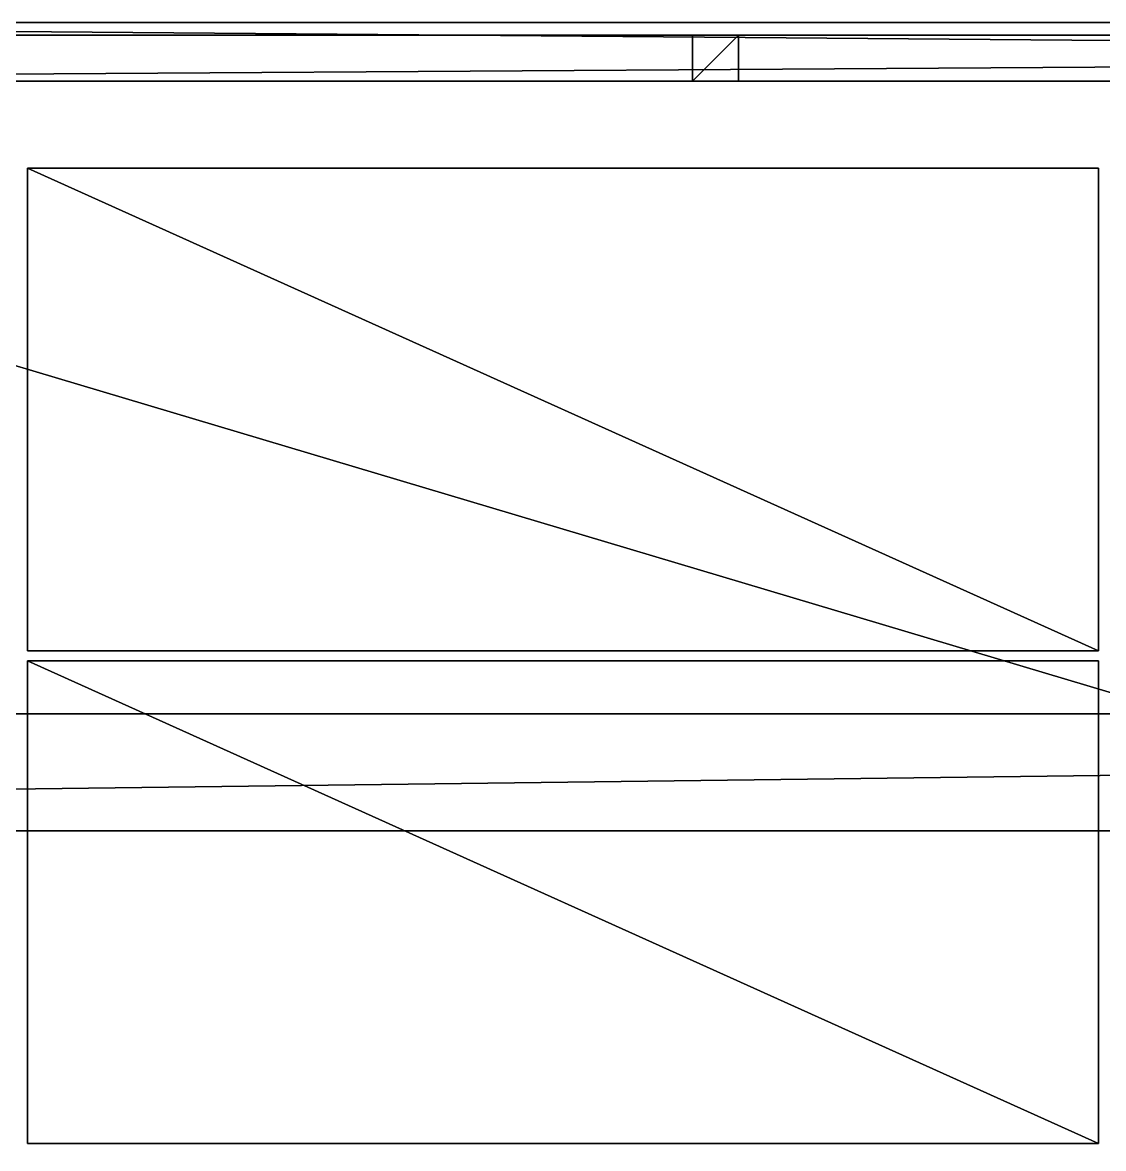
# Model space of a CAD drawing. Header units: millimetres. Extents: x -2700 to 8540, y -1280 to 1295.
# Drawn here: x 1291 to 2582, y -49 to 1295 of the extents above; entities that cross this region are included whole.
import ezdxf

# ---------------------------------------------------------------- set-up
doc = ezdxf.new("R2010")
doc.units = ezdxf.units.MM

msp = doc.modelspace()

# ---------------------------------------------------------------- linework, layer by layer
at = {"layer": 'CAD_75LAB'}
for points in [[(8540, 1295, 1180), (-40, 1295, 1180), (-40, 1295, 1250)], [(8540, 1295, 1250), (8540, 1295, 1180), (-40, 1295, 1250)], [(8540, 1225, 1180), (-40, 1225, 1180), (-40, 1295, 1180)], [(8540, 1295, 1180), (8540, 1225, 1180), (-40, 1295, 1180)], [(8540, 1225, 1250), (-40, 1295, 1250), (-40, 1225, 1250)], [(8540, 1295, 1250), (-40, 1295, 1250), (8540, 1225, 1250)], [(8540, 1280, 1090), (-40, 1280, 1090), (-40, 1280, 1180)], [(8540, 1280, 1180), (8540, 1280, 1090), (-40, 1280, 1180)], [(8540, -1280, 1090), (-40, -1280, 1090), (-40, 1280, 1090)], [(8540, 1280, 1090), (8540, -1280, 1090), (-40, 1280, 1090)], [(8540, -1280, 1180), (-40, 1280, 1180), (-40, -1280, 1180)], [(8540, 1280, 1180), (-40, 1280, 1180), (8540, -1280, 1180)], [(8540, 1280, 3775), (8540, 1280, 3720), (-40, 1280, 3720)], [(8540, 1280, 3775), (-40, 1280, 3720), (-40, 1280, 3775)], [(8540, 1280, 3720), (-40, 1225, 3720), (-40, 1280, 3720)], [(8540, 1280, 3720), (8540, 1225, 3720), (-40, 1225, 3720)], [(8540, 1280, 3775), (-40, 1280, 3775), (-40, 1225, 3775)], [(8540, 1280, 3775), (-40, 1225, 3775), (8540, 1225, 3775)], [(2091.25, 1280, 3720), (2091.25, 1280, 1180), (2091.25, 1225, 1180)], [(2091.25, 1225, 3720), (2091.25, 1280, 3720), (2091.25, 1225, 1180)], [(2091.25, 1280, 3720), (2146.25, 1280, 1180), (2091.25, 1280, 1180)], [(2146.25, 1280, 3720), (2146.25, 1280, 1180), (2091.25, 1280, 3720)], [(2146.25, 1280, 1180), (2091.25, 1225, 1180), (2091.25, 1280, 1180)], [(2146.25, 1280, 1180), (2146.25, 1225, 1180), (2091.25, 1225, 1180)], [(2146.25, 1280, 3720), (2091.25, 1280, 3720), (2091.25, 1225, 3720)], [(2146.25, 1280, 3720), (2091.25, 1225, 3720), (2146.25, 1225, 3720)], [(2146.25, 1280, 3720), (2146.25, 1225, 1180), (2146.25, 1280, 1180)], [(2146.25, 1225, 3720), (2146.25, 1225, 1180), (2146.25, 1280, 3720)], [(8540, 1225, 3775), (-40, 1225, 3720), (8540, 1225, 3720)], [(8540, 1225, 3775), (-40, 1225, 3775), (-40, 1225, 3720)], [(8540, 1225, 1180), (-40, 1225, 1250), (-40, 1225, 1180)], [(8540, 1225, 1250), (-40, 1225, 1250), (8540, 1225, 1180)], [(2091.25, 1225, 3720), (2091.25, 1225, 1180), (2146.25, 1225, 1180)], [(2146.25, 1225, 3720), (2091.25, 1225, 3720), (2146.25, 1225, 1180)], [(1297, 545, 1297), (1297, 1121, 1183), (1297, 545, 1183)], [(1297, 545, 1297), (1297, 1121, 1297), (1297, 1121, 1183)], [(2576, 1121, 1297), (2576, 1121, 1183), (1297, 1121, 1183)], [(2576, 1121, 1297), (1297, 1121, 1183), (1297, 1121, 1297)], [(2576, 545, 1183), (1297, 545, 1183), (1297, 1121, 1183)], [(2576, 1121, 1183), (2576, 545, 1183), (1297, 1121, 1183)], [(2576, 545, 1297), (1297, 1121, 1297), (1297, 545, 1297)], [(2576, 1121, 1297), (1297, 1121, 1297), (2576, 545, 1297)], [(1297, 545, 1417), (1297, 1121, 1303), (1297, 545, 1303)], [(1297, 545, 1417), (1297, 1121, 1417), (1297, 1121, 1303)], [(2576, 1121, 1417), (2576, 1121, 1303), (1297, 1121, 1303)], [(2576, 1121, 1417), (1297, 1121, 1303), (1297, 1121, 1417)], [(2576, 545, 1303), (1297, 545, 1303), (1297, 1121, 1303)], [(2576, 1121, 1303), (2576, 545, 1303), (1297, 1121, 1303)], [(2576, 545, 1417), (1297, 1121, 1417), (1297, 545, 1417)], [(2576, 1121, 1417), (1297, 1121, 1417), (2576, 545, 1417)], [(1297, 545, 1537), (1297, 1121, 1423), (1297, 545, 1423)], [(1297, 545, 1537), (1297, 1121, 1537), (1297, 1121, 1423)], [(2576, 1121, 1537), (2576, 1121, 1423), (1297, 1121, 1423)], [(2576, 1121, 1537), (1297, 1121, 1423), (1297, 1121, 1537)], [(2576, 545, 1423), (1297, 545, 1423), (1297, 1121, 1423)], [(2576, 1121, 1423), (2576, 545, 1423), (1297, 1121, 1423)], [(2576, 545, 1537), (1297, 1121, 1537), (1297, 545, 1537)], [(2576, 1121, 1537), (1297, 1121, 1537), (2576, 545, 1537)], [(1297, 545, 1657), (1297, 1121, 1543), (1297, 545, 1543)], [(1297, 545, 1657), (1297, 1121, 1657), (1297, 1121, 1543)], [(2576, 1121, 1657), (2576, 1121, 1543), (1297, 1121, 1543)], [(2576, 1121, 1657), (1297, 1121, 1543), (1297, 1121, 1657)], [(2576, 545, 1543), (1297, 545, 1543), (1297, 1121, 1543)], [(2576, 1121, 1543), (2576, 545, 1543), (1297, 1121, 1543)], [(2576, 545, 1657), (1297, 1121, 1657), (1297, 545, 1657)], [(2576, 1121, 1657), (1297, 1121, 1657), (2576, 545, 1657)], [(1297, 545, 1777), (1297, 1121, 1663), (1297, 545, 1663)], [(1297, 545, 1777), (1297, 1121, 1777), (1297, 1121, 1663)], [(2576, 1121, 1777), (2576, 1121, 1663), (1297, 1121, 1663)], [(2576, 1121, 1777), (1297, 1121, 1663), (1297, 1121, 1777)], [(2576, 545, 1663), (1297, 545, 1663), (1297, 1121, 1663)], [(2576, 1121, 1663), (2576, 545, 1663), (1297, 1121, 1663)], [(2576, 545, 1777), (1297, 1121, 1777), (1297, 545, 1777)], [(2576, 1121, 1777), (1297, 1121, 1777), (2576, 545, 1777)], [(1297, 545, 1897), (1297, 1121, 1783), (1297, 545, 1783)], [(1297, 545, 1897), (1297, 1121, 1897), (1297, 1121, 1783)], [(2576, 1121, 1897), (2576, 1121, 1783), (1297, 1121, 1783)], [(2576, 1121, 1897), (1297, 1121, 1783), (1297, 1121, 1897)], [(2576, 545, 1783), (1297, 545, 1783), (1297, 1121, 1783)], [(2576, 1121, 1783), (2576, 545, 1783), (1297, 1121, 1783)], [(2576, 545, 1897), (1297, 1121, 1897), (1297, 545, 1897)], [(2576, 1121, 1897), (1297, 1121, 1897), (2576, 545, 1897)], [(1297, 545, 2017), (1297, 1121, 1903), (1297, 545, 1903)], [(1297, 545, 2017), (1297, 1121, 2017), (1297, 1121, 1903)], [(2576, 1121, 2017), (2576, 1121, 1903), (1297, 1121, 1903)], [(2576, 1121, 2017), (1297, 1121, 1903), (1297, 1121, 2017)], [(2576, 545, 1903), (1297, 545, 1903), (1297, 1121, 1903)], [(2576, 1121, 1903), (2576, 545, 1903), (1297, 1121, 1903)], [(2576, 545, 2017), (1297, 1121, 2017), (1297, 545, 2017)], [(2576, 1121, 2017), (1297, 1121, 2017), (2576, 545, 2017)], [(1297, 545, 2137), (1297, 1121, 2023), (1297, 545, 2023)], [(1297, 545, 2137), (1297, 1121, 2137), (1297, 1121, 2023)], [(2576, 1121, 2137), (2576, 1121, 2023), (1297, 1121, 2023)], [(2576, 1121, 2137), (1297, 1121, 2023), (1297, 1121, 2137)], [(2576, 545, 2023), (1297, 545, 2023), (1297, 1121, 2023)], [(2576, 1121, 2023), (2576, 545, 2023), (1297, 1121, 2023)], [(2576, 545, 2137), (1297, 1121, 2137), (1297, 545, 2137)], [(2576, 1121, 2137), (1297, 1121, 2137), (2576, 545, 2137)], [(1297, 545, 2257), (1297, 1121, 2143), (1297, 545, 2143)], [(1297, 545, 2257), (1297, 1121, 2257), (1297, 1121, 2143)], [(2576, 1121, 2257), (2576, 1121, 2143), (1297, 1121, 2143)], [(2576, 1121, 2257), (1297, 1121, 2143), (1297, 1121, 2257)], [(2576, 545, 2143), (1297, 545, 2143), (1297, 1121, 2143)], [(2576, 1121, 2143), (2576, 545, 2143), (1297, 1121, 2143)], [(2576, 545, 2257), (1297, 1121, 2257), (1297, 545, 2257)], [(2576, 1121, 2257), (1297, 1121, 2257), (2576, 545, 2257)], [(1297, 545, 2377), (1297, 1121, 2263), (1297, 545, 2263)], [(1297, 545, 2377), (1297, 1121, 2377), (1297, 1121, 2263)], [(2576, 1121, 2377), (2576, 1121, 2263), (1297, 1121, 2263)], [(2576, 1121, 2377), (1297, 1121, 2263), (1297, 1121, 2377)], [(2576, 545, 2263), (1297, 545, 2263), (1297, 1121, 2263)], [(2576, 1121, 2263), (2576, 545, 2263), (1297, 1121, 2263)], [(2576, 545, 2377), (1297, 1121, 2377), (1297, 545, 2377)], [(2576, 1121, 2377), (1297, 1121, 2377), (2576, 545, 2377)], [(1297, 545, 2497), (1297, 1121, 2383), (1297, 545, 2383)], [(1297, 545, 2497), (1297, 1121, 2497), (1297, 1121, 2383)], [(2576, 1121, 2497), (2576, 1121, 2383), (1297, 1121, 2383)], [(2576, 1121, 2497), (1297, 1121, 2383), (1297, 1121, 2497)], [(2576, 545, 2383), (1297, 545, 2383), (1297, 1121, 2383)], [(2576, 1121, 2383), (2576, 545, 2383), (1297, 1121, 2383)], [(2576, 545, 2497), (1297, 1121, 2497), (1297, 545, 2497)], [(2576, 1121, 2497), (1297, 1121, 2497), (2576, 545, 2497)], [(1297, 545, 2617), (1297, 1121, 2503), (1297, 545, 2503)], [(1297, 545, 2617), (1297, 1121, 2617), (1297, 1121, 2503)], [(2576, 1121, 2617), (2576, 1121, 2503), (1297, 1121, 2503)], [(2576, 1121, 2617), (1297, 1121, 2503), (1297, 1121, 2617)], [(2576, 545, 2503), (1297, 545, 2503), (1297, 1121, 2503)], [(2576, 1121, 2503), (2576, 545, 2503), (1297, 1121, 2503)], [(2576, 545, 2617), (1297, 1121, 2617), (1297, 545, 2617)], [(2576, 1121, 2617), (1297, 1121, 2617), (2576, 545, 2617)], [(1297, 545, 2737), (1297, 1121, 2623), (1297, 545, 2623)], [(1297, 545, 2737), (1297, 1121, 2737), (1297, 1121, 2623)], [(2576, 1121, 2737), (2576, 1121, 2623), (1297, 1121, 2623)], [(2576, 1121, 2737), (1297, 1121, 2623), (1297, 1121, 2737)], [(2576, 545, 2623), (1297, 545, 2623), (1297, 1121, 2623)], [(2576, 1121, 2623), (2576, 545, 2623), (1297, 1121, 2623)], [(2576, 545, 2737), (1297, 1121, 2737), (1297, 545, 2737)], [(2576, 1121, 2737), (1297, 1121, 2737), (2576, 545, 2737)], [(1297, 545, 2857), (1297, 1121, 2743), (1297, 545, 2743)], [(1297, 545, 2857), (1297, 1121, 2857), (1297, 1121, 2743)], [(2576, 1121, 2857), (2576, 1121, 2743), (1297, 1121, 2743)], [(2576, 1121, 2857), (1297, 1121, 2743), (1297, 1121, 2857)], [(2576, 545, 2743), (1297, 545, 2743), (1297, 1121, 2743)], [(2576, 1121, 2743), (2576, 545, 2743), (1297, 1121, 2743)], [(2576, 545, 2857), (1297, 1121, 2857), (1297, 545, 2857)], [(2576, 1121, 2857), (1297, 1121, 2857), (2576, 545, 2857)], [(1297, 545, 2977), (1297, 1121, 2863), (1297, 545, 2863)], [(1297, 545, 2977), (1297, 1121, 2977), (1297, 1121, 2863)], [(2576, 1121, 2977), (2576, 1121, 2863), (1297, 1121, 2863)], [(2576, 1121, 2977), (1297, 1121, 2863), (1297, 1121, 2977)], [(2576, 545, 2863), (1297, 545, 2863), (1297, 1121, 2863)], [(2576, 1121, 2863), (2576, 545, 2863), (1297, 1121, 2863)], [(2576, 545, 2977), (1297, 1121, 2977), (1297, 545, 2977)], [(2576, 1121, 2977), (1297, 1121, 2977), (2576, 545, 2977)], [(1297, 545, 3097), (1297, 1121, 2983), (1297, 545, 2983)], [(1297, 545, 3097), (1297, 1121, 3097), (1297, 1121, 2983)], [(2576, 1121, 3097), (2576, 1121, 2983), (1297, 1121, 2983)], [(2576, 1121, 3097), (1297, 1121, 2983), (1297, 1121, 3097)], [(2576, 545, 2983), (1297, 545, 2983), (1297, 1121, 2983)], [(2576, 1121, 2983), (2576, 545, 2983), (1297, 1121, 2983)], [(2576, 545, 3097), (1297, 1121, 3097), (1297, 545, 3097)], [(2576, 1121, 3097), (1297, 1121, 3097), (2576, 545, 3097)], [(1297, 545, 3217), (1297, 1121, 3103), (1297, 545, 3103)], [(1297, 545, 3217), (1297, 1121, 3217), (1297, 1121, 3103)], [(2576, 1121, 3217), (2576, 1121, 3103), (1297, 1121, 3103)], [(2576, 1121, 3217), (1297, 1121, 3103), (1297, 1121, 3217)], [(2576, 545, 3103), (1297, 545, 3103), (1297, 1121, 3103)], [(2576, 1121, 3103), (2576, 545, 3103), (1297, 1121, 3103)], [(2576, 545, 3217), (1297, 1121, 3217), (1297, 545, 3217)], [(2576, 1121, 3217), (1297, 1121, 3217), (2576, 545, 3217)], [(1297, 545, 3337), (1297, 1121, 3223), (1297, 545, 3223)], [(1297, 545, 3337), (1297, 1121, 3337), (1297, 1121, 3223)], [(2576, 1121, 3337), (2576, 1121, 3223), (1297, 1121, 3223)], [(2576, 1121, 3337), (1297, 1121, 3223), (1297, 1121, 3337)], [(2576, 545, 3223), (1297, 545, 3223), (1297, 1121, 3223)], [(2576, 1121, 3223), (2576, 545, 3223), (1297, 1121, 3223)], [(2576, 545, 3337), (1297, 1121, 3337), (1297, 545, 3337)], [(2576, 1121, 3337), (1297, 1121, 3337), (2576, 545, 3337)], [(1297, 545, 3457), (1297, 1121, 3343), (1297, 545, 3343)], [(1297, 545, 3457), (1297, 1121, 3457), (1297, 1121, 3343)], [(2576, 1121, 3457), (2576, 1121, 3343), (1297, 1121, 3343)], [(2576, 1121, 3457), (1297, 1121, 3343), (1297, 1121, 3457)], [(2576, 545, 3343), (1297, 545, 3343), (1297, 1121, 3343)], [(2576, 1121, 3343), (2576, 545, 3343), (1297, 1121, 3343)], [(2576, 545, 3457), (1297, 1121, 3457), (1297, 545, 3457)], [(2576, 1121, 3457), (1297, 1121, 3457), (2576, 545, 3457)], [(1297, 545, 3577), (1297, 1121, 3463), (1297, 545, 3463)], [(1297, 545, 3577), (1297, 1121, 3577), (1297, 1121, 3463)], [(2576, 1121, 3577), (2576, 1121, 3463), (1297, 1121, 3463)], [(2576, 1121, 3577), (1297, 1121, 3463), (1297, 1121, 3577)], [(2576, 545, 3463), (1297, 545, 3463), (1297, 1121, 3463)], [(2576, 1121, 3463), (2576, 545, 3463), (1297, 1121, 3463)], [(2576, 545, 3577), (1297, 1121, 3577), (1297, 545, 3577)], [(2576, 1121, 3577), (1297, 1121, 3577), (2576, 545, 3577)], [(2576, 545, 1297), (2576, 545, 1183), (2576, 1121, 1183)], [(2576, 545, 1297), (2576, 1121, 1183), (2576, 1121, 1297)], [(2576, 545, 1417), (2576, 545, 1303), (2576, 1121, 1303)], [(2576, 545, 1417), (2576, 1121, 1303), (2576, 1121, 1417)], [(2576, 545, 1537), (2576, 545, 1423), (2576, 1121, 1423)], [(2576, 545, 1537), (2576, 1121, 1423), (2576, 1121, 1537)], [(2576, 545, 1657), (2576, 545, 1543), (2576, 1121, 1543)], [(2576, 545, 1657), (2576, 1121, 1543), (2576, 1121, 1657)], [(2576, 545, 1777), (2576, 545, 1663), (2576, 1121, 1663)], [(2576, 545, 1777), (2576, 1121, 1663), (2576, 1121, 1777)], [(2576, 545, 1897), (2576, 545, 1783), (2576, 1121, 1783)], [(2576, 545, 1897), (2576, 1121, 1783), (2576, 1121, 1897)], [(2576, 545, 2017), (2576, 545, 1903), (2576, 1121, 1903)], [(2576, 545, 2017), (2576, 1121, 1903), (2576, 1121, 2017)], [(2576, 545, 2137), (2576, 545, 2023), (2576, 1121, 2023)], [(2576, 545, 2137), (2576, 1121, 2023), (2576, 1121, 2137)], [(2576, 545, 2257), (2576, 545, 2143), (2576, 1121, 2143)], [(2576, 545, 2257), (2576, 1121, 2143), (2576, 1121, 2257)], [(2576, 545, 2377), (2576, 545, 2263), (2576, 1121, 2263)], [(2576, 545, 2377), (2576, 1121, 2263), (2576, 1121, 2377)], [(2576, 545, 2497), (2576, 545, 2383), (2576, 1121, 2383)], [(2576, 545, 2497), (2576, 1121, 2383), (2576, 1121, 2497)], [(2576, 545, 2617), (2576, 545, 2503), (2576, 1121, 2503)], [(2576, 545, 2617), (2576, 1121, 2503), (2576, 1121, 2617)], [(2576, 545, 2737), (2576, 545, 2623), (2576, 1121, 2623)], [(2576, 545, 2737), (2576, 1121, 2623), (2576, 1121, 2737)], [(2576, 545, 2857), (2576, 545, 2743), (2576, 1121, 2743)], [(2576, 545, 2857), (2576, 1121, 2743), (2576, 1121, 2857)], [(2576, 545, 2977), (2576, 545, 2863), (2576, 1121, 2863)], [(2576, 545, 2977), (2576, 1121, 2863), (2576, 1121, 2977)], [(2576, 545, 3097), (2576, 545, 2983), (2576, 1121, 2983)], [(2576, 545, 3097), (2576, 1121, 2983), (2576, 1121, 3097)], [(2576, 545, 3217), (2576, 545, 3103), (2576, 1121, 3103)], [(2576, 545, 3217), (2576, 1121, 3103), (2576, 1121, 3217)], [(2576, 545, 3337), (2576, 545, 3223), (2576, 1121, 3223)], [(2576, 545, 3337), (2576, 1121, 3223), (2576, 1121, 3337)], [(2576, 545, 3457), (2576, 545, 3343), (2576, 1121, 3343)], [(2576, 545, 3457), (2576, 1121, 3343), (2576, 1121, 3457)], [(2576, 545, 3577), (2576, 545, 3463), (2576, 1121, 3463)], [(2576, 545, 3577), (2576, 1121, 3463), (2576, 1121, 3577)], [(2576, 545, 1297), (1297, 545, 1183), (2576, 545, 1183)], [(2576, 545, 1297), (1297, 545, 1297), (1297, 545, 1183)], [(2576, 545, 1417), (1297, 545, 1303), (2576, 545, 1303)], [(2576, 545, 1417), (1297, 545, 1417), (1297, 545, 1303)], [(2576, 545, 1537), (1297, 545, 1423), (2576, 545, 1423)], [(2576, 545, 1537), (1297, 545, 1537), (1297, 545, 1423)], [(2576, 545, 1657), (1297, 545, 1543), (2576, 545, 1543)], [(2576, 545, 1657), (1297, 545, 1657), (1297, 545, 1543)], [(2576, 545, 1777), (1297, 545, 1663), (2576, 545, 1663)], [(2576, 545, 1777), (1297, 545, 1777), (1297, 545, 1663)], [(2576, 545, 1897), (1297, 545, 1783), (2576, 545, 1783)], [(2576, 545, 1897), (1297, 545, 1897), (1297, 545, 1783)], [(2576, 545, 2017), (1297, 545, 1903), (2576, 545, 1903)], [(2576, 545, 2017), (1297, 545, 2017), (1297, 545, 1903)], [(2576, 545, 2137), (1297, 545, 2023), (2576, 545, 2023)], [(2576, 545, 2137), (1297, 545, 2137), (1297, 545, 2023)], [(2576, 545, 2257), (1297, 545, 2143), (2576, 545, 2143)], [(2576, 545, 2257), (1297, 545, 2257), (1297, 545, 2143)], [(2576, 545, 2377), (1297, 545, 2263), (2576, 545, 2263)], [(2576, 545, 2377), (1297, 545, 2377), (1297, 545, 2263)], [(2576, 545, 2497), (1297, 545, 2383), (2576, 545, 2383)], [(2576, 545, 2497), (1297, 545, 2497), (1297, 545, 2383)], [(2576, 545, 2617), (1297, 545, 2503), (2576, 545, 2503)], [(2576, 545, 2617), (1297, 545, 2617), (1297, 545, 2503)], [(2576, 545, 2737), (1297, 545, 2623), (2576, 545, 2623)], [(2576, 545, 2737), (1297, 545, 2737), (1297, 545, 2623)], [(2576, 545, 2857), (1297, 545, 2743), (2576, 545, 2743)], [(2576, 545, 2857), (1297, 545, 2857), (1297, 545, 2743)], [(2576, 545, 2977), (1297, 545, 2863), (2576, 545, 2863)], [(2576, 545, 2977), (1297, 545, 2977), (1297, 545, 2863)], [(2576, 545, 3097), (1297, 545, 2983), (2576, 545, 2983)], [(2576, 545, 3097), (1297, 545, 3097), (1297, 545, 2983)], [(2576, 545, 3217), (1297, 545, 3103), (2576, 545, 3103)], [(2576, 545, 3217), (1297, 545, 3217), (1297, 545, 3103)], [(2576, 545, 3337), (1297, 545, 3223), (2576, 545, 3223)], [(2576, 545, 3337), (1297, 545, 3337), (1297, 545, 3223)], [(2576, 545, 3457), (1297, 545, 3343), (2576, 545, 3343)], [(2576, 545, 3457), (1297, 545, 3457), (1297, 545, 3343)], [(2576, 545, 3577), (1297, 545, 3463), (2576, 545, 3463)], [(2576, 545, 3577), (1297, 545, 3577), (1297, 545, 3463)], [(1297, -43, 1297), (1297, 533, 1183), (1297, -43, 1183)], [(1297, -43, 1297), (1297, 533, 1297), (1297, 533, 1183)], [(2576, 533, 1297), (2576, 533, 1183), (1297, 533, 1183)], [(2576, 533, 1297), (1297, 533, 1183), (1297, 533, 1297)], [(2576, -43, 1183), (1297, -43, 1183), (1297, 533, 1183)], [(2576, 533, 1183), (2576, -43, 1183), (1297, 533, 1183)], [(2576, -43, 1297), (1297, 533, 1297), (1297, -43, 1297)], [(2576, 533, 1297), (1297, 533, 1297), (2576, -43, 1297)], [(1297, -43, 1417), (1297, 533, 1303), (1297, -43, 1303)], [(1297, -43, 1417), (1297, 533, 1417), (1297, 533, 1303)], [(2576, 533, 1417), (2576, 533, 1303), (1297, 533, 1303)], [(2576, 533, 1417), (1297, 533, 1303), (1297, 533, 1417)], [(2576, -43, 1303), (1297, -43, 1303), (1297, 533, 1303)], [(2576, 533, 1303), (2576, -43, 1303), (1297, 533, 1303)], [(2576, -43, 1417), (1297, 533, 1417), (1297, -43, 1417)], [(2576, 533, 1417), (1297, 533, 1417), (2576, -43, 1417)], [(1297, -43, 1537), (1297, 533, 1423), (1297, -43, 1423)], [(1297, -43, 1537), (1297, 533, 1537), (1297, 533, 1423)], [(2576, 533, 1537), (2576, 533, 1423), (1297, 533, 1423)], [(2576, 533, 1537), (1297, 533, 1423), (1297, 533, 1537)], [(2576, -43, 1423), (1297, -43, 1423), (1297, 533, 1423)], [(2576, 533, 1423), (2576, -43, 1423), (1297, 533, 1423)], [(2576, -43, 1537), (1297, 533, 1537), (1297, -43, 1537)], [(2576, 533, 1537), (1297, 533, 1537), (2576, -43, 1537)], [(1297, -43, 1657), (1297, 533, 1543), (1297, -43, 1543)], [(1297, -43, 1657), (1297, 533, 1657), (1297, 533, 1543)], [(2576, 533, 1657), (2576, 533, 1543), (1297, 533, 1543)], [(2576, 533, 1657), (1297, 533, 1543), (1297, 533, 1657)], [(2576, -43, 1543), (1297, -43, 1543), (1297, 533, 1543)], [(2576, 533, 1543), (2576, -43, 1543), (1297, 533, 1543)], [(2576, -43, 1657), (1297, 533, 1657), (1297, -43, 1657)], [(2576, 533, 1657), (1297, 533, 1657), (2576, -43, 1657)], [(1297, -43, 1777), (1297, 533, 1663), (1297, -43, 1663)], [(1297, -43, 1777), (1297, 533, 1777), (1297, 533, 1663)], [(2576, 533, 1777), (2576, 533, 1663), (1297, 533, 1663)], [(2576, 533, 1777), (1297, 533, 1663), (1297, 533, 1777)], [(2576, -43, 1663), (1297, -43, 1663), (1297, 533, 1663)], [(2576, 533, 1663), (2576, -43, 1663), (1297, 533, 1663)], [(2576, -43, 1777), (1297, 533, 1777), (1297, -43, 1777)], [(2576, 533, 1777), (1297, 533, 1777), (2576, -43, 1777)], [(1297, -43, 1897), (1297, 533, 1783), (1297, -43, 1783)], [(1297, -43, 1897), (1297, 533, 1897), (1297, 533, 1783)], [(2576, 533, 1897), (2576, 533, 1783), (1297, 533, 1783)], [(2576, 533, 1897), (1297, 533, 1783), (1297, 533, 1897)], [(2576, -43, 1783), (1297, -43, 1783), (1297, 533, 1783)], [(2576, 533, 1783), (2576, -43, 1783), (1297, 533, 1783)], [(2576, -43, 1897), (1297, 533, 1897), (1297, -43, 1897)], [(2576, 533, 1897), (1297, 533, 1897), (2576, -43, 1897)], [(1297, -43, 2017), (1297, 533, 1903), (1297, -43, 1903)], [(1297, -43, 2017), (1297, 533, 2017), (1297, 533, 1903)], [(2576, 533, 2017), (2576, 533, 1903), (1297, 533, 1903)], [(2576, 533, 2017), (1297, 533, 1903), (1297, 533, 2017)], [(2576, -43, 1903), (1297, -43, 1903), (1297, 533, 1903)], [(2576, 533, 1903), (2576, -43, 1903), (1297, 533, 1903)], [(2576, -43, 2017), (1297, 533, 2017), (1297, -43, 2017)], [(2576, 533, 2017), (1297, 533, 2017), (2576, -43, 2017)], [(1297, -43, 2137), (1297, 533, 2023), (1297, -43, 2023)], [(1297, -43, 2137), (1297, 533, 2137), (1297, 533, 2023)], [(2576, 533, 2137), (2576, 533, 2023), (1297, 533, 2023)], [(2576, 533, 2137), (1297, 533, 2023), (1297, 533, 2137)], [(2576, -43, 2023), (1297, -43, 2023), (1297, 533, 2023)], [(2576, 533, 2023), (2576, -43, 2023), (1297, 533, 2023)], [(2576, -43, 2137), (1297, 533, 2137), (1297, -43, 2137)], [(2576, 533, 2137), (1297, 533, 2137), (2576, -43, 2137)], [(1297, -43, 2257), (1297, 533, 2143), (1297, -43, 2143)], [(1297, -43, 2257), (1297, 533, 2257), (1297, 533, 2143)], [(2576, 533, 2257), (2576, 533, 2143), (1297, 533, 2143)], [(2576, 533, 2257), (1297, 533, 2143), (1297, 533, 2257)], [(2576, -43, 2143), (1297, -43, 2143), (1297, 533, 2143)], [(2576, 533, 2143), (2576, -43, 2143), (1297, 533, 2143)], [(2576, -43, 2257), (1297, 533, 2257), (1297, -43, 2257)], [(2576, 533, 2257), (1297, 533, 2257), (2576, -43, 2257)], [(1297, -43, 2377), (1297, 533, 2263), (1297, -43, 2263)], [(1297, -43, 2377), (1297, 533, 2377), (1297, 533, 2263)], [(2576, 533, 2377), (2576, 533, 2263), (1297, 533, 2263)], [(2576, 533, 2377), (1297, 533, 2263), (1297, 533, 2377)], [(2576, -43, 2263), (1297, -43, 2263), (1297, 533, 2263)], [(2576, 533, 2263), (2576, -43, 2263), (1297, 533, 2263)], [(2576, -43, 2377), (1297, 533, 2377), (1297, -43, 2377)], [(2576, 533, 2377), (1297, 533, 2377), (2576, -43, 2377)], [(1297, -43, 2497), (1297, 533, 2383), (1297, -43, 2383)], [(1297, -43, 2497), (1297, 533, 2497), (1297, 533, 2383)], [(2576, 533, 2497), (2576, 533, 2383), (1297, 533, 2383)], [(2576, 533, 2497), (1297, 533, 2383), (1297, 533, 2497)], [(2576, -43, 2383), (1297, -43, 2383), (1297, 533, 2383)], [(2576, 533, 2383), (2576, -43, 2383), (1297, 533, 2383)], [(2576, -43, 2497), (1297, 533, 2497), (1297, -43, 2497)], [(2576, 533, 2497), (1297, 533, 2497), (2576, -43, 2497)], [(1297, -43, 2617), (1297, 533, 2503), (1297, -43, 2503)], [(1297, -43, 2617), (1297, 533, 2617), (1297, 533, 2503)], [(2576, 533, 2617), (2576, 533, 2503), (1297, 533, 2503)], [(2576, 533, 2617), (1297, 533, 2503), (1297, 533, 2617)], [(2576, -43, 2503), (1297, -43, 2503), (1297, 533, 2503)], [(2576, 533, 2503), (2576, -43, 2503), (1297, 533, 2503)], [(2576, -43, 2617), (1297, 533, 2617), (1297, -43, 2617)], [(2576, 533, 2617), (1297, 533, 2617), (2576, -43, 2617)], [(1297, -43, 2737), (1297, 533, 2623), (1297, -43, 2623)], [(1297, -43, 2737), (1297, 533, 2737), (1297, 533, 2623)], [(2576, 533, 2737), (2576, 533, 2623), (1297, 533, 2623)], [(2576, 533, 2737), (1297, 533, 2623), (1297, 533, 2737)], [(2576, -43, 2623), (1297, -43, 2623), (1297, 533, 2623)], [(2576, 533, 2623), (2576, -43, 2623), (1297, 533, 2623)], [(2576, -43, 2737), (1297, 533, 2737), (1297, -43, 2737)], [(2576, 533, 2737), (1297, 533, 2737), (2576, -43, 2737)], [(1297, -43, 2857), (1297, 533, 2743), (1297, -43, 2743)], [(1297, -43, 2857), (1297, 533, 2857), (1297, 533, 2743)], [(2576, 533, 2857), (2576, 533, 2743), (1297, 533, 2743)], [(2576, 533, 2857), (1297, 533, 2743), (1297, 533, 2857)], [(2576, -43, 2743), (1297, -43, 2743), (1297, 533, 2743)], [(2576, 533, 2743), (2576, -43, 2743), (1297, 533, 2743)], [(2576, -43, 2857), (1297, 533, 2857), (1297, -43, 2857)], [(2576, 533, 2857), (1297, 533, 2857), (2576, -43, 2857)], [(1297, -43, 2977), (1297, 533, 2863), (1297, -43, 2863)], [(1297, -43, 2977), (1297, 533, 2977), (1297, 533, 2863)], [(2576, 533, 2977), (2576, 533, 2863), (1297, 533, 2863)], [(2576, 533, 2977), (1297, 533, 2863), (1297, 533, 2977)], [(2576, -43, 2863), (1297, -43, 2863), (1297, 533, 2863)], [(2576, 533, 2863), (2576, -43, 2863), (1297, 533, 2863)], [(2576, -43, 2977), (1297, 533, 2977), (1297, -43, 2977)], [(2576, 533, 2977), (1297, 533, 2977), (2576, -43, 2977)], [(1297, -43, 3097), (1297, 533, 2983), (1297, -43, 2983)], [(1297, -43, 3097), (1297, 533, 3097), (1297, 533, 2983)], [(2576, 533, 3097), (2576, 533, 2983), (1297, 533, 2983)], [(2576, 533, 3097), (1297, 533, 2983), (1297, 533, 3097)], [(2576, -43, 2983), (1297, -43, 2983), (1297, 533, 2983)], [(2576, 533, 2983), (2576, -43, 2983), (1297, 533, 2983)], [(2576, -43, 3097), (1297, 533, 3097), (1297, -43, 3097)], [(2576, 533, 3097), (1297, 533, 3097), (2576, -43, 3097)], [(1297, -43, 3217), (1297, 533, 3103), (1297, -43, 3103)], [(1297, -43, 3217), (1297, 533, 3217), (1297, 533, 3103)], [(2576, 533, 3217), (2576, 533, 3103), (1297, 533, 3103)], [(2576, 533, 3217), (1297, 533, 3103), (1297, 533, 3217)], [(2576, -43, 3103), (1297, -43, 3103), (1297, 533, 3103)], [(2576, 533, 3103), (2576, -43, 3103), (1297, 533, 3103)], [(2576, -43, 3217), (1297, 533, 3217), (1297, -43, 3217)], [(2576, 533, 3217), (1297, 533, 3217), (2576, -43, 3217)], [(1297, -43, 3337), (1297, 533, 3223), (1297, -43, 3223)], [(1297, -43, 3337), (1297, 533, 3337), (1297, 533, 3223)], [(2576, 533, 3337), (2576, 533, 3223), (1297, 533, 3223)], [(2576, 533, 3337), (1297, 533, 3223), (1297, 533, 3337)], [(2576, -43, 3223), (1297, -43, 3223), (1297, 533, 3223)], [(2576, 533, 3223), (2576, -43, 3223), (1297, 533, 3223)], [(2576, -43, 3337), (1297, 533, 3337), (1297, -43, 3337)], [(2576, 533, 3337), (1297, 533, 3337), (2576, -43, 3337)], [(1297, -43, 3457), (1297, 533, 3343), (1297, -43, 3343)], [(1297, -43, 3457), (1297, 533, 3457), (1297, 533, 3343)], [(2576, 533, 3457), (2576, 533, 3343), (1297, 533, 3343)], [(2576, 533, 3457), (1297, 533, 3343), (1297, 533, 3457)], [(2576, -43, 3343), (1297, -43, 3343), (1297, 533, 3343)], [(2576, 533, 3343), (2576, -43, 3343), (1297, 533, 3343)], [(2576, -43, 3457), (1297, 533, 3457), (1297, -43, 3457)], [(2576, 533, 3457), (1297, 533, 3457), (2576, -43, 3457)], [(1297, -43, 3577), (1297, 533, 3463), (1297, -43, 3463)], [(1297, -43, 3577), (1297, 533, 3577), (1297, 533, 3463)], [(2576, 533, 3577), (2576, 533, 3463), (1297, 533, 3463)], [(2576, 533, 3577), (1297, 533, 3463), (1297, 533, 3577)], [(2576, -43, 3463), (1297, -43, 3463), (1297, 533, 3463)], [(2576, 533, 3463), (2576, -43, 3463), (1297, 533, 3463)], [(2576, -43, 3577), (1297, 533, 3577), (1297, -43, 3577)], [(2576, 533, 3577), (1297, 533, 3577), (2576, -43, 3577)], [(2576, -43, 1297), (2576, -43, 1183), (2576, 533, 1183)], [(2576, -43, 1297), (2576, 533, 1183), (2576, 533, 1297)], [(2576, -43, 1417), (2576, -43, 1303), (2576, 533, 1303)], [(2576, -43, 1417), (2576, 533, 1303), (2576, 533, 1417)], [(2576, -43, 1537), (2576, -43, 1423), (2576, 533, 1423)], [(2576, -43, 1537), (2576, 533, 1423), (2576, 533, 1537)], [(2576, -43, 1657), (2576, -43, 1543), (2576, 533, 1543)], [(2576, -43, 1657), (2576, 533, 1543), (2576, 533, 1657)], [(2576, -43, 1777), (2576, -43, 1663), (2576, 533, 1663)], [(2576, -43, 1777), (2576, 533, 1663), (2576, 533, 1777)], [(2576, -43, 1897), (2576, -43, 1783), (2576, 533, 1783)], [(2576, -43, 1897), (2576, 533, 1783), (2576, 533, 1897)], [(2576, -43, 2017), (2576, -43, 1903), (2576, 533, 1903)], [(2576, -43, 2017), (2576, 533, 1903), (2576, 533, 2017)], [(2576, -43, 2137), (2576, -43, 2023), (2576, 533, 2023)], [(2576, -43, 2137), (2576, 533, 2023), (2576, 533, 2137)], [(2576, -43, 2257), (2576, -43, 2143), (2576, 533, 2143)], [(2576, -43, 2257), (2576, 533, 2143), (2576, 533, 2257)], [(2576, -43, 2377), (2576, -43, 2263), (2576, 533, 2263)], [(2576, -43, 2377), (2576, 533, 2263), (2576, 533, 2377)], [(2576, -43, 2497), (2576, -43, 2383), (2576, 533, 2383)], [(2576, -43, 2497), (2576, 533, 2383), (2576, 533, 2497)], [(2576, -43, 2617), (2576, -43, 2503), (2576, 533, 2503)], [(2576, -43, 2617), (2576, 533, 2503), (2576, 533, 2617)], [(2576, -43, 2737), (2576, -43, 2623), (2576, 533, 2623)], [(2576, -43, 2737), (2576, 533, 2623), (2576, 533, 2737)], [(2576, -43, 2857), (2576, -43, 2743), (2576, 533, 2743)], [(2576, -43, 2857), (2576, 533, 2743), (2576, 533, 2857)], [(2576, -43, 2977), (2576, -43, 2863), (2576, 533, 2863)], [(2576, -43, 2977), (2576, 533, 2863), (2576, 533, 2977)], [(2576, -43, 3097), (2576, -43, 2983), (2576, 533, 2983)], [(2576, -43, 3097), (2576, 533, 2983), (2576, 533, 3097)], [(2576, -43, 3217), (2576, -43, 3103), (2576, 533, 3103)], [(2576, -43, 3217), (2576, 533, 3103), (2576, 533, 3217)], [(2576, -43, 3337), (2576, -43, 3223), (2576, 533, 3223)], [(2576, -43, 3337), (2576, 533, 3223), (2576, 533, 3337)], [(2576, -43, 3457), (2576, -43, 3343), (2576, 533, 3343)], [(2576, -43, 3457), (2576, 533, 3343), (2576, 533, 3457)], [(2576, -43, 3577), (2576, -43, 3463), (2576, 533, 3463)], [(2576, -43, 3577), (2576, 533, 3463), (2576, 533, 3577)], [(8460, 470, 840), (-2700, 470, 840), (-2700, 470, 1090)], [(8460, 470, 1090), (8460, 470, 840), (-2700, 470, 1090)], [(8460, 470, 840), (-2700, 330, 840), (-2700, 470, 840)], [(8460, 470, 840), (8460, 330, 840), (-2700, 330, 840)], [(8460, 470, 1090), (-2700, 470, 1090), (-2700, 330, 1090)], [(8460, 470, 1090), (-2700, 330, 1090), (8460, 330, 1090)], [(8460, 330, 840), (-2700, 330, 1090), (-2700, 330, 840)], [(8460, 330, 1090), (-2700, 330, 1090), (8460, 330, 840)], [(2576, -43, 1297), (1297, -43, 1183), (2576, -43, 1183)], [(2576, -43, 1297), (1297, -43, 1297), (1297, -43, 1183)], [(2576, -43, 1417), (1297, -43, 1303), (2576, -43, 1303)], [(2576, -43, 1417), (1297, -43, 1417), (1297, -43, 1303)], [(2576, -43, 1537), (1297, -43, 1423), (2576, -43, 1423)], [(2576, -43, 1537), (1297, -43, 1537), (1297, -43, 1423)], [(2576, -43, 1657), (1297, -43, 1543), (2576, -43, 1543)], [(2576, -43, 1657), (1297, -43, 1657), (1297, -43, 1543)], [(2576, -43, 1777), (1297, -43, 1663), (2576, -43, 1663)], [(2576, -43, 1777), (1297, -43, 1777), (1297, -43, 1663)], [(2576, -43, 1897), (1297, -43, 1783), (2576, -43, 1783)], [(2576, -43, 1897), (1297, -43, 1897), (1297, -43, 1783)], [(2576, -43, 2017), (1297, -43, 1903), (2576, -43, 1903)], [(2576, -43, 2017), (1297, -43, 2017), (1297, -43, 1903)], [(2576, -43, 2137), (1297, -43, 2023), (2576, -43, 2023)], [(2576, -43, 2137), (1297, -43, 2137), (1297, -43, 2023)], [(2576, -43, 2257), (1297, -43, 2143), (2576, -43, 2143)], [(2576, -43, 2257), (1297, -43, 2257), (1297, -43, 2143)], [(2576, -43, 2377), (1297, -43, 2263), (2576, -43, 2263)], [(2576, -43, 2377), (1297, -43, 2377), (1297, -43, 2263)], [(2576, -43, 2497), (1297, -43, 2383), (2576, -43, 2383)], [(2576, -43, 2497), (1297, -43, 2497), (1297, -43, 2383)], [(2576, -43, 2617), (1297, -43, 2503), (2576, -43, 2503)], [(2576, -43, 2617), (1297, -43, 2617), (1297, -43, 2503)], [(2576, -43, 2737), (1297, -43, 2623), (2576, -43, 2623)], [(2576, -43, 2737), (1297, -43, 2737), (1297, -43, 2623)], [(2576, -43, 2857), (1297, -43, 2743), (2576, -43, 2743)], [(2576, -43, 2857), (1297, -43, 2857), (1297, -43, 2743)], [(2576, -43, 2977), (1297, -43, 2863), (2576, -43, 2863)], [(2576, -43, 2977), (1297, -43, 2977), (1297, -43, 2863)], [(2576, -43, 3097), (1297, -43, 2983), (2576, -43, 2983)], [(2576, -43, 3097), (1297, -43, 3097), (1297, -43, 2983)], [(2576, -43, 3217), (1297, -43, 3103), (2576, -43, 3103)], [(2576, -43, 3217), (1297, -43, 3217), (1297, -43, 3103)], [(2576, -43, 3337), (1297, -43, 3223), (2576, -43, 3223)], [(2576, -43, 3337), (1297, -43, 3337), (1297, -43, 3223)], [(2576, -43, 3457), (1297, -43, 3343), (2576, -43, 3343)], [(2576, -43, 3457), (1297, -43, 3457), (1297, -43, 3343)], [(2576, -43, 3577), (1297, -43, 3463), (2576, -43, 3463)], [(2576, -43, 3577), (1297, -43, 3577), (1297, -43, 3463)]]:
    msp.add_3dface(points, dxfattribs=at)

doc.saveas('drawing.dxf')
